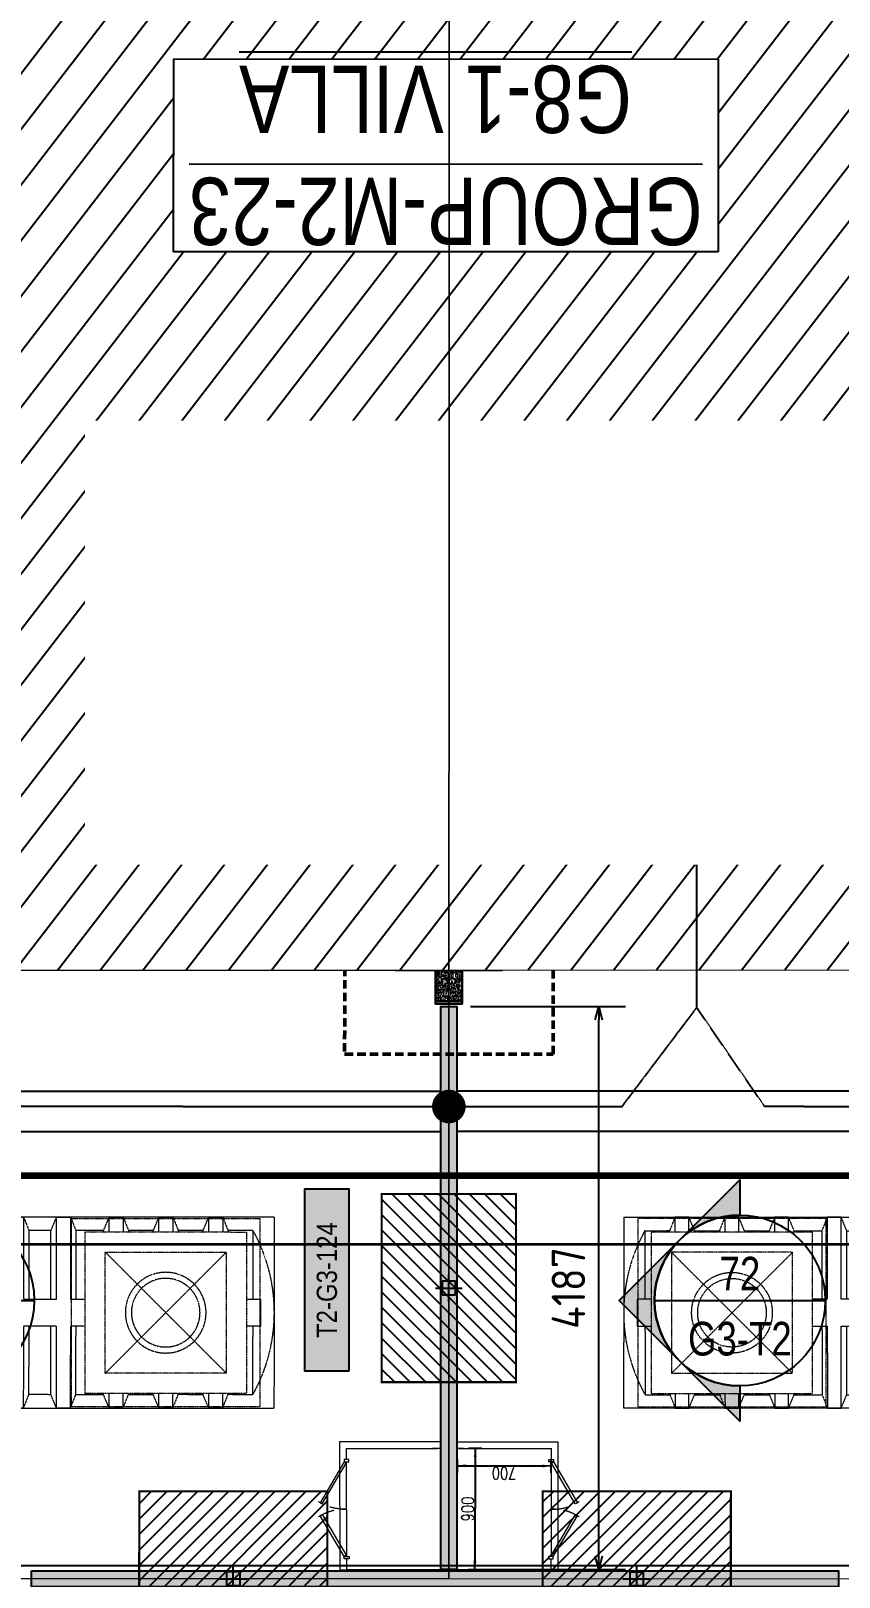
# Model space of a CAD drawing. Header units: centimetres. Extents: x -6122352 to 7132207, y -1694241 to 1947892.
# Drawn here: x 225315 to 231325, y -108475 to -96977 of the extents above; entities that cross this region are included whole.
import ezdxf
from ezdxf.enums import TextEntityAlignment as Align
from ezdxf.xclip import XClip

# ---------------------------------------------------------------- set-up
doc = ezdxf.new("R2010")
doc.units = ezdxf.units.CM
doc.header["$MEASUREMENT"] = 0
doc.header["$XCLIPFRAME"] = 2
doc.header["$PDMODE"] = 66
doc.header["$PDSIZE"] = 100
for name, pattern in [('DASHED2', [0.375, 0.25, -0.125]), ('HIDDEN', [0.375, 0.25, -0.125]), ('LTH-4G-M-XR-GROUND FLOOR PLAN$0$HIDDEN2', [0.1875, 0.125, -0.0625]), ('XR-AR-END-SETTING OUT PLAN$0$23261-XR-AR-SI-GF$0$HIDDEN', [0.375, 0.25, -0.125]), ('XR-AR-MID-SETTING OUT FOR MASTER$0$23585-XR-AR-MID-GROUND FLOOR$0$23261-XR-AR-SI-GF$0$HIDDEN', [0.375, 0.25, -0.125])]:
    doc.linetypes.add(name, pattern=pattern)
for name, color, linetype in [('00-MI-DIM', 7, 'Continuous'), ('23585-XR-AR-BOUNDARY WALLS AND SETBACKS$0$setback', 7, 'XR-AR-END-SETTING OUT PLAN$0$23261-XR-AR-SI-GF$0$HIDDEN'), ('@MI-FOOTINGS', 7, 'Continuous'), ('@MI-REF LAYER', 7, 'Continuous'), ('@MI-TYPE-02', 6, 'Continuous'), ('A-GLASS HATCH', 7, 'Continuous'), ('B_TH_6', 7, 'Continuous'), ('CTECH-Text 2.5mm', 2, 'Continuous'), ('PANEL-TAGS', 7, 'Continuous'), ('VD-WS-WATER TANK', 7, 'Continuous'), ('XR-AR-MID-SETTING OUT FOR MASTER$0$23585-XR-AR-MID-GROUND FLOOR$0$A-Flor-Strs', 1, 'Continuous'), ('XR-AR-MID-SETTING OUT FOR MASTER$0$23585-XR-AR-MID-GROUND FLOOR$0$GS-HATCH-FLOOR TILE', 251, 'Continuous')]:
    doc.layers.add(name, color=color, linetype=linetype)
doc.layers.add('08-Compound Wall-2', color=6, linetype='Continuous', lineweight=25, true_color=0xff00ff)
for name, color, linetype, lineweight in [('23585-XR-AR-DAMAC PLOT LIMITS$0$1-Mid units', 41, 'Continuous', 5), ('@ Foundations', 4, 'DASHED2', 50), ('A-ANNO-TEXT', 3, 'Continuous', 25), ('LTH-4G-M-XR-GROUND FLOOR PLAN$0$1717 X Water Tank Location_5B$0$00 Line 2', 6, 'Continuous', 13), ('XR-AR-MID-SETTING OUT FOR MASTER$0$23585-XR-AR-MID-GROUND FLOOR$0$$A-GLAZ-WNDO', 232, 'Continuous', 9), ('XR-AR-MID-SETTING OUT FOR MASTER$0$23585-XR-AR-MID-GROUND FLOOR$0$A-EQUP-KITN-PLAN', 202, 'Continuous', 9), ('XR-AR-MID-SETTING OUT FOR MASTER$0$23585-XR-AR-MID-GROUND FLOOR$0$A-FLOR-OVHD', 9, 'XR-AR-MID-SETTING OUT FOR MASTER$0$23585-XR-AR-MID-GROUND FLOOR$0$23261-XR-AR-SI-GF$0$HIDDEN', 15), ('XR-AR-MID-SETTING OUT FOR MASTER$0$23585-XR-AR-MID-GROUND FLOOR$0$A-GLAZ-SILL', 8, 'Continuous', 5), ('XR-AR-MID-SETTING OUT FOR MASTER$0$23585-XR-AR-MID-GROUND FLOOR$0$A-GLAZ-WNDO', 232, 'Continuous', 9), ('XR-AR-MID-SETTING OUT FOR MASTER$0$23585-XR-AR-MID-GROUND FLOOR$0$A-WALL', 7, 'Continuous', 30), ('XR-AR-MID-SETTING OUT FOR MASTER$0$23585-XR-AR-MID-GROUND FLOOR$0$S-COLS', 51, 'Continuous', 40)]:
    doc.layers.add(name, color=color, linetype=linetype, lineweight=lineweight)
doc.layers.add('LTH-4G-M-XR-GROUND FLOOR PLAN$0$PDF_Geometry', color=7, linetype='Continuous', true_color=0xcccccc)
doc.styles.add('Arial Narrow', font='ARIALN.TTF', dxfattribs={"width": 0.95, "height": 500})
doc.styles.add('DIMTEXT', font='romans.shx', dxfattribs={"width": 0.8})
doc.styles.add('PANELTAG_STYLE', font='arial.ttf')
doc.styles.add('Schueco-BEMSTIL', font='isocpeur.ttf', dxfattribs={"width": 0.9})
doc.styles.add('Xref group 33-41$0$1710 X BOUNDARY WALL OPTION 1$0$Ariel', font='arial.ttf', dxfattribs={"width": 0.8})
doc.dimstyles.new('DIM-25', dxfattribs={"dimscale": 25, "dimtxt": 2.5, "dimasz": 2.5, "dimexe": 1.25, "dimexo": 0.625, "dimgap": 1, "dimtad": 1, "dimdec": 0, "dimdsep": 46, "dimtxsty": 'DIMTEXT', "dimblk": 'AROW', "dimcen": 2.5, "dimse1": 1, "dimse2": 1, "dimclrd": 1, "dimclre": 1, "dimclrt": 2, "dimadec": 0, "dimazin": 0, "dimtfac": 1, "dimtdec": 0, "dimtmove": 0, "dimatfit": 3, "dimfxl": 1, "dimarcsym": 0})
doc.dimstyles.new('MI- JWC-TXT-2.5 MM', dxfattribs={"dimscale": 1.5, "dimtxt": 2.5, "dimasz": 1, "dimexe": 2, "dimexo": 1, "dimgap": 1, "dimtad": 1, "dimdec": 0, "dimdsep": 46, "dimtxsty": 'Schueco-BEMSTIL', "dimblk": 'OPEN30', "dimcen": 0, "dimdle": 2, "dimclrd": 140, "dimclre": 8, "dimclrt": 40, "dimadec": 0, "dimazin": 2, "dimtfac": 1, "dimtdec": 0, "dimtix": 1, "dimtmove": 2, "dimatfit": 3, "dimldrblk": 'OPEN', "dimfxl": 2, "dimlwd": -1, "dimlwe": -1, "dimarcsym": 0})
pattern_1 = [(45, (0, 0), (-57.45242597140699, 57.45242597140699), [])]

# ---------------------------------------------------------------- blocks, each defined once
blk = doc.blocks.new('23585-XR-AR-BOUNDARY WALLS AND SETBACKS')
at = {"layer": '08-Compound Wall-2'}
blk.add_lwpolyline([(496590.0186582093, 2768988.284828479), (496607.6401258906, 2768972.138787266), (496613.7539693442, 2768978.811455831), (496617.8073715794, 2768983.235058272), (496621.8607700586, 2768987.658856611), (496625.9143717182, 2768992.082658424), (496629.9677715798, 2768996.506258272), (496634.0211700581, 2769000.930056612), (496638.0745700577, 2769005.353856611), (496644.1196554032, 2769011.951394015), (496626.4977833913, 2769028.096843217)], dxfattribs=at)
at = {"layer": '23585-XR-AR-BOUNDARY WALLS AND SETBACKS$0$setback', "ltscale": 40, "const_width": 0.05}
blk.add_lwpolyline([(496625.7121300897, 2769025.019131922), (496621.5590258625, 2769020.486725447), (496617.5056491076, 2769016.062950816), (496613.4522491083, 2769011.639150815), (496609.3988491075, 2769007.215350816), (496605.3454491081, 2769002.791550815), (496601.2920491073, 2768998.367750816), (496597.238851193, 2768993.944153091), (496593.0837953825, 2768989.409605141), (496607.4610767625, 2768976.236118012), (496611.6157803537, 2768980.77057498), (496615.6692474207, 2768985.194248177), (496619.7226017814, 2768989.617998366), (496623.7762515889, 2768994.041852726), (496627.8296474217, 2768998.465448176), (496631.8830017802, 2769002.889198367), (496635.9364017802, 2769007.312998367), (496640.0898518692, 2769011.846026562), (496625.7121300897, 2769025.019131922)], dxfattribs=at)
blk = doc.blocks.new('A$C9d9485f6')
at = {"layer": 'A-ANNO-TEXT', "rotation": 312.4881850805905}
blk.add_blockref('23585-XR-AR-BOUNDARY WALLS AND SETBACKS', (-2377088.534775567, -1504219.252137818), dxfattribs=at)
blk = doc.blocks.new('23585-XR-AR-DAMAC PLOT LIMITS')
at = {"layer": '23585-XR-AR-DAMAC PLOT LIMITS$0$1-Mid units', "color": 251, "true_color": 0x636466}
for points in [[(496625.9880999997, 2768992.0151), (496608.2928999998, 2769008.228700001), (496612.3463000003, 2769012.6525), (496630.0415000003, 2768996.4387)], [(496621.9345000004, 2768987.5913), (496604.2395000001, 2769003.8049), (496608.2928999998, 2769008.228700001), (496625.9880999997, 2768992.0151)]]:
    blk.add_lwpolyline(points, close=True, dxfattribs=at)
blk = doc.blocks.new('A$Cf093b529')
at = {"layer": 'A-ANNO-TEXT'}
blk.add_blockref('23585-XR-AR-DAMAC PLOT LIMITS', (-495391.9901121984, -2768603.441896566), dxfattribs=at)
blk = doc.blocks.new('XR-AR-MID-SETTING OUT FOR MASTER$0$23585-XR-AR-MID-GROUND FLOOR$0$945-4P-1-101-GROUND FLOOR PLAN$0$XR-MIDDLE-GROUND FLOOR PLAN$0$A$C446944C1')
at = {"layer": 'XR-AR-MID-SETTING OUT FOR MASTER$0$23585-XR-AR-MID-GROUND FLOOR$0$A-GLAZ-SILL', "color": 252}
blk.add_line((-2.733431756496429e-07, -4.737777635455132e-05), (5.199999726377428, -4.737754352390766e-05), dxfattribs=at)
for points in [[(2.208076124545187, -0.02284434624016285), (2.208076124545187, -0.1242443462833762), (2.093846930889413, -0.07354434626176953), (2.208076124545187, -0.02284434624016285)], [(2.991923328721896, -0.02284434624016285), (2.991923328721896, -0.1242443462833762), (3.106152522144839, -0.07354434579610825), (2.991923328721896, -0.02284434624016285)]]:
    blk.add_lwpolyline(points, dxfattribs=at)
at = {"layer": 'XR-AR-MID-SETTING OUT FOR MASTER$0$23585-XR-AR-MID-GROUND FLOOR$0$A-GLAZ-WNDO', "color": 252}
for p, q in [((5.199999726610258, 0.2499526219908148), (-2.735760062932968e-07, 0.2499526222236454)), ((-2.735760062932968e-07, 0.2499526222236454), (-2.733431756496429e-07, -4.737777635455132e-05)), ((0.04999972670339048, 0.0999526223167777), (0.04999972647055984, 0.2499526219908148)), ((1.284999726805836, 0.2499526222236454), (1.284999726805836, 0.09995262185111642)), ((1.334999726619571, 0.09995262208394706), (1.334999726619571, 0.2499526222236454)), ((3.864999726880342, 0.0999526223167777), (3.864999726880342, 0.2499526224564761)), ((3.914999726694077, 0.2499526222236454), (3.914999726694077, 0.09995262185111642)), ((5.149999726563692, 0.09995262254960835), (5.149999726796523, 0.2499526222236454)), ((5.199999726610258, 0.2499526219908148), (5.199999726377428, -4.737754352390766e-05)), ((-2.733431756496429e-07, 0.09995262208394706), (2.599999726517126, 0.09995262185111642)), ((5.199999726610258, 0.0999526223167777), (2.599999726517126, 0.09995262185111642))]:
    blk.add_line(p, q, dxfattribs=at)
for points in [[(1.284999726805836, 0.1999526221770793), (0.04999972647055984, 0.1999526226427406)], [(3.914999726694077, 0.1999526221770793), (5.149999726796523, 0.1999526219442487)]]:
    blk.add_lwpolyline(points, dxfattribs=at)
for points in [[(1.224999726749957, 0.03995262226089835), (1.304999726824462, 0.03995262226089835), (1.304999726824462, 0.08995262207463384), (1.224999726517126, 0.08995262230746448)], [(2.51999972644262, 0.03995262226089835), (1.304999726824462, 0.03995262226089835), (1.304999726824462, 0.08995262207463384), (2.519999726675451, 0.08995262207463384)], [(2.599999726517126, 0.03995262226089835), (2.51999972644262, 0.03995262226089835), (2.519999726675451, 0.08995262207463384), (2.599999726517126, 0.08995262254029512)], [(2.599999726517126, 0.03995262226089835), (2.679999726591632, 0.03995262202806771), (2.679999726591632, 0.08995262254029512), (2.599999726517126, 0.08995262254029512)], [(2.679999726591632, 0.03995262202806771), (3.89499972644262, 0.039952622493729), (3.894999726675451, 0.08995262207463384), (2.679999726591632, 0.08995262254029512)], [(3.974999726749957, 0.039952622493729), (3.89499972644262, 0.039952622493729), (3.894999726675451, 0.08995262207463384), (3.974999726749957, 0.08995262230746448)]]:
    blk.add_lwpolyline(points, close=True, dxfattribs=at)
blk = doc.blocks.new('XR-AR-MID-SETTING OUT FOR MASTER$0$23585-XR-AR-MID-GROUND FLOOR$0$A$C08698786')
at = {"layer": 'XR-AR-MID-SETTING OUT FOR MASTER$0$23585-XR-AR-MID-GROUND FLOOR$0$S-COLS', "color": 252, "lineweight": 30}
for points in [[(5900, 19472.65428233147), (5899.999999761581, 18772.65428209305), (6100, 18772.65428209305), (6099.999999761581, 19472.65428209305)], [(5900.000467061996, 15688.03591275215), (5900.000467061996, 14688.03591275215), (6100.000467061996, 14688.03591299057), (6100.000467061996, 15688.03591299057)]]:
    blk.add_lwpolyline(points, close=True, dxfattribs=at)
blk = doc.blocks.new('XR-AR-MID-SETTING OUT FOR MASTER')
h = blk.add_hatch()
h.set_pattern_fill('AR-CONC', color=8, scale=0.2, angle=90)
h.set_pattern_definition([(140, (-1262400.083953284, -115249.5658790822), (3.187817107780619, 36.4369337992008), [3.81, -41.91]), (85.00000000000001, (-1262400.083953284, -115249.5658790822), (-38.21136904780703, -7.048684284993866), [3.048, -33.528116834]), (190.4514447, (-1262399.818302584, -115246.5294776823), (-35.02355038243902, 29.38824941807066), [3.23800176, -35.61804892]), (136.1842, (-1262410.243953284, -115249.5658790822), (8.408465586545434, 54.21580817842599), [5.714999999999996, -62.86499999999997]), (186.63555761, (-1262409.543253284, -115245.0478990822), (-49.48522491954431, 47.48082681030061), [4.857004628, -53.427121632]), (81.18415117, (-1262410.243953284, -115249.5658790822), (-49.48522491710654, 47.48082681299541), [4.571993414, -50.291946384]), (111, (-1262407.703953284, -115244.4858790822), (20.45303963741753, 30.3228782538265), [3.81, -41.91]), (56.00000000000004, (-1262407.703953284, -115244.4858790822), (-36.83759322446385, 12.36040566952942), [3.048, -33.528]), (161.451445, (-1262405.999533304, -115241.9589725622), (-16.38455377718105, 42.68328385574323), [3.23800176, -35.61798752]), (127.5, (-1262400.083953284, -115249.5658790822), (-16.91100777463062, 0.6177206501183644), [0, -33.1216, 0, -34.036, 0, -33.655]), (97.49999999999996, (-1262400.083953284, -115249.5658790822), (-20.0361149636239, 13.36393250206115), [0, -19.4056, 0, -32.3596, 0, -12.827]), (57.49999999999999, (-1262400.083953284, -115260.8942790822), (1.14574879853469, 27.11811903337428), [0, -12.69999999999999, 0, -39.62399999999997, 0, -52.57799999999997]), (47.5, (-1262400.083953284, -115265.9742790822), (-5.085298206666605, 29.62583627720361), [0, -16.51, 0, -26.3144, 0, -37.338])])
h.paths.add_polyline_path([(5999.999541923382, 19702.65428161621), (5900.000002175548, 19702.65428161621), (5900.000002175548, 19472.75295772805), (5999.999541923382, 19472.75295772805)])
h.paths.add_polyline_path([(6100.000002175548, 19702.65428161621), (5999.999541923382, 19702.65428161621), (5999.999541923382, 19472.75295772805), (6100.000002175548, 19472.75295772805)])
for points in [[(6100.000002175548, 19702.65428161621), (6100.000002175548, 19722.65428161621), (5900.000002175548, 19722.65428161621), (5900.000002175548, 19702.65428161621)], [(5900.000002175548, 19472.65428161621), (5900.000002175548, 19702.65428161621), (6100.000002175548, 19702.65428161621), (6100.000002175548, 19472.75295772808)]]:
    blk.add_lwpolyline(points)
at = {"layer": 'XR-AR-MID-SETTING OUT FOR MASTER$0$23585-XR-AR-MID-GROUND FLOOR$0$A-EQUP-KITN-PLAN', "color": 8}
for p, q in [((3900.071841031313, 15202.66031169891), (5500.076263219118, 15202.66031217575)), ((3900.071840971708, 14952.66031217575), (3900.071841031313, 15202.66031169891)), ((5500.0762629807, 14952.66031169891), (5500.076263219118, 15202.66031217575)), ((3500.047055631876, 14252.66031169891), (5300.028238087893, 14252.66031217575)), ((5300.027079373598, 12102.66431617737), (5300.028238087893, 14252.66031217575))]:
    blk.add_line(p, q, dxfattribs=at)
at = {"layer": 'XR-AR-MID-SETTING OUT FOR MASTER$0$23585-XR-AR-MID-GROUND FLOOR$0$A-FLOR-OVHD', "color": 8, "linetype": 'XR-AR-MID-SETTING OUT FOR MASTER$0$23585-XR-AR-MID-GROUND FLOOR$0$23261-XR-AR-SI-GF$0$HIDDEN', "ltscale": 5}
for p, q in [((5500.000221520662, 14952.65890216827), (3899.995457738638, 14952.65890169144)), ((3900.071499198675, 14852.66031217575), (5500.076263397932, 14852.66031265259)), ((5579.946963220835, 12102.66686105728), (5579.94848254323, 14852.65977716446)), ((3400.046698898077, 14152.65701627731), (3400.011432737112, 12202.66620731354)), ((3500.053779155016, 12202.66576147079), (3500.053778856993, 14152.65753126144))]:
    blk.add_line(p, q, dxfattribs=at)
at = {"layer": 'XR-AR-MID-SETTING OUT FOR MASTER$0$23585-XR-AR-MID-GROUND FLOOR$0$A-Flor-Strs', "color": 8}
for p, q in [((60.05534254956096, 20672.92354680672), (5940.045863168596, 20672.65234583314)), ((60.04151019822535, 20372.92400187173), (5940.031380742199, 20372.65280095958))]:
    blk.add_line(p, q, dxfattribs=at)
at = {"layer": 'XR-AR-MID-SETTING OUT FOR MASTER$0$23585-XR-AR-MID-GROUND FLOOR$0$A-WALL', "color": 8}
for points in [[(5899.999999791384, 19472.65428161621), (6099.999999731779, 19472.65428209305), (6100.001724034548, 5500.167464256287), (5900.001724511385, 5500.167624473572), (5900.00086197257, 14852.65960931778), (5500.076263397932, 14852.66031265259), (5500.0762629807, 14952.66031169891), (5900.000431150198, 14952.65961027145)], [(5600.000443965197, 19472.65428209305), (5899.999999791384, 19472.65428161621), (5899.999999850988, 19222.65428209305), (5600.000443309546, 19222.70159482956)], [(3900.046799689531, 14852.65960979462), (3900.046799749136, 14952.65960931778), (3400.047055512667, 14952.661257267), (3400.046698898077, 14152.65701627731), (3500.047055453062, 14152.6577372551), (3500.047055572271, 14852.65960979462)]]:
    blk.add_lwpolyline(points, close=True, dxfattribs=at)
blk.add_lwpolyline([(3500.047055572271, 14852.65960979462), (3400.047011226416, 14852.65965414047)], dxfattribs=at)
at = {"layer": 'XR-AR-MID-SETTING OUT FOR MASTER$0$23585-XR-AR-MID-GROUND FLOOR$0$$A-GLAZ-WNDO', "color": 8, "xscale": -1000, "yscale": 1000, "zscale": 1000}
blk.add_blockref('XR-AR-MID-SETTING OUT FOR MASTER$0$23585-XR-AR-MID-GROUND FLOOR$0$945-4P-1-101-GROUND FLOOR PLAN$0$XR-MIDDLE-GROUND FLOOR PLAN$0$A$C446944C1', (5600.000170022249, 19222.70166015625), dxfattribs=at)
at = {"layer": 'XR-AR-MID-SETTING OUT FOR MASTER$0$23585-XR-AR-MID-GROUND FLOOR$0$GS-HATCH-FLOOR TILE', "color": 8}
blk.add_blockref('XR-AR-MID-SETTING OUT FOR MASTER$0$23585-XR-AR-MID-GROUND FLOOR$0$A$C08698786', (-1.490116119384766e-07, 0), dxfattribs=at)
blk = doc.blocks.new('MID UNIT')
at = {"xscale": 0.001, "yscale": 0.001, "zscale": 0.001}
blk.add_blockref('XR-AR-MID-SETTING OUT FOR MASTER', (0, 0), dxfattribs=at)
blk = doc.blocks.new('TH_6')
at = {"xscale": -1}
blk.add_blockref('MID UNIT', (495826.3053798513, 2769163.996563952), dxfattribs=at)
blk.add_blockref('MID UNIT', (495814.3053798467, 2769163.996563952))
blk = doc.blocks.new('A$Ce2a03a74')
at = {"layer": 'B_TH_6', "xscale": 999.9914829579993, "yscale": 999.9914829579993, "zscale": 999.9914829579993}
blk.add_blockref('TH_6', (-495790404.5228079, -2769140733.343811), dxfattribs=at)
blk = doc.blocks.new('23585-XR-AR-MALDIVE-2$0$TH_6')
at = {"ltscale": 10, "xscale": 0.00100002623446598, "yscale": 0.00100002623446598, "zscale": 0.00100002623446598}
blk.add_blockref('A$Ce2a03a74', (495794.6272259735, 2769164.318430193), dxfattribs=at)
at = {"layer": '@ Foundations', "linetype": 'DASHED2', "ltscale": 0.25}
for points in [[(495819.5303812214, 2769182.044500354), (495821.0803812214, 2769182.044500354), (495821.0803812214, 2769184.094500354), (495819.5303812214, 2769184.094500354)], [(495819.3303812214, 2769177.914900354), (495821.2803812214, 2769177.914900354), (495821.2803812214, 2769180.464900353), (495819.3303812214, 2769180.464900353)]]:
    blk.add_lwpolyline(points, close=True, dxfattribs=at)
blk = doc.blocks.new('AROW')
at = {"color": 1, "ltscale": 100}
for p, q in [((0, 0), (-3, 0)), ((-1.455191522836685e-11, -1), (-1.455191522836685e-11, 1))]:
    blk.add_line(p, q, dxfattribs=at)
blk.add_solid([(-1.279999999998836, 0.2133333333331393), (-1.279999999998836, -0.2133333333331393), (0, 0)], dxfattribs=at)
blk = doc.blocks.new('*D424')
at = {"layer": 'CTECH-Text 2.5mm', "color": 8, "lineweight": -2, "ltscale": 10, "transparency": 16777216}
blk.add_line((0.8245945251717253, -0.1346448104515323), (0.02459452517172529, -0.1346448104515323), dxfattribs=at)
at = {"layer": 'Defpoints', "color": 0, "ltscale": 10, "transparency": 16777216}
for p in [(-0.02540547482827471, -4.440892098500626e-16), (0.8745945251717253, -4.440892098500626e-16), (-0.02540547482827472, -0.1346448104515323)]:
    blk.add_point(p, dxfattribs=at)
at = {"layer": 'CTECH-Text 2.5mm', "color": 8, "lineweight": -2, "ltscale": 10, "transparency": 16777216, "xscale": 0.05, "yscale": 0.05, "zscale": 0.05, "rotation": 180}
blk.add_blockref('AROW', (-0.02540547482827472, -0.1346448104515323), dxfattribs=at)
at = {"layer": 'CTECH-Text 2.5mm', "color": 8, "lineweight": -2, "ltscale": 10, "transparency": 16777216, "xscale": 0.05, "yscale": 0.05, "zscale": 0.05}
blk.add_blockref('AROW', (0.8745945251717253, -0.1346448104515323), dxfattribs=at)
at = {"layer": 'CTECH-Text 2.5mm', "color": 8, "ltscale": 10, "transparency": 16777216, "insert": (0.4245945251717253, -0.07964481045153232), "char_height": 0.09, "attachment_point": 5, "style": 'DIMTEXT'}
blk.add_mtext('900', dxfattribs=at)
blk = doc.blocks.new('*D423')
at = {"layer": 'CTECH-Text 2.5mm', "color": 8, "lineweight": -2, "ltscale": 10, "transparency": 16777216}
blk.add_line((0.7458974683694629, -0.05000000000000048), (0.745897468369463, -0.6500000000000008), dxfattribs=at)
at = {"layer": 'Defpoints', "color": 0, "ltscale": 10, "transparency": 16777216}
for p in [(0.8745945251717258, -4.440892098500628e-16), (0.745897468369463, -0.7000000000000008), (0.8745945278484509, -0.7000000000000007)]:
    blk.add_point(p, dxfattribs=at)
at = {"layer": 'CTECH-Text 2.5mm', "color": 8, "lineweight": -2, "ltscale": 10, "transparency": 16777216, "xscale": 0.05, "yscale": 0.05, "zscale": 0.05}
for p, rotation in [((0.7458974683694629, -4.647852750491067e-16), 90), ((0.745897468369463, -0.7000000000000008), 270)]:
    blk.add_blockref('AROW', p, dxfattribs=dict(at, rotation=rotation))
at = {"layer": 'CTECH-Text 2.5mm', "color": 8, "ltscale": 10, "transparency": 16777216, "insert": (0.6908974683694628, -0.3500000000000008), "char_height": 0.09, "attachment_point": 5, "rotation": 90, "style": 'DIMTEXT'}
blk.add_mtext('700', dxfattribs=at)
blk = doc.blocks.new('WT')
at = {"layer": 'VD-WS-WATER TANK', "color": 8, "linetype": 'HIDDEN', "lineweight": 5}
for p, q in [((-1544.628465470625, 709.6584162400104), (-1544.628465470625, -710.3415837597568)), ((-1544.628465470625, 709.6584162400104), (805.3742911103182, 709.6584162400104)), ((805.3742911103182, -710.3415837599896), (805.3742911103182, 709.6584162400104)), ((-1205.197479922557, 610), (-1368.584841941483, 609.6917219583411)), ((-1367.616602353984, 100.7170481621288), (-1368.584841941483, 609.6917219583411)), ((-853.8209368987009, 609.9999999995343), (-1019.529137560632, 609.6873430171981)), ((-462.4613206691574, 609.9999999997672), (-670.4740313610528, 609.9999999997672)), ((-92.2536644951906, 609.9999999997672), (-279.1144151315093, 609.9999999997672)), ((277.9539916787762, 609.9999999997672), (91.09390626149252, 609.6474338008557)), ((645.8408009468112, 609.9999999997672), (461.3015541732311, 609.6518127417658)), ((646.8096269820817, 100.7170481618959), (645.8408009468112, 609.9999999997672)), ((-1366.263995035551, -610.3082780416589), (-1367.232107905904, -101.4002156818751)), ((648.161647852743, -610.0000000002328), (647.1941214301623, -101.4002156816423)), ((-1202.876633016858, -610.0000000002328), (-1366.263995035551, -610.3082780416589)), ((-853.8209368984681, -610.0000000002328), (-1017.208298916928, -610.3082780416589)), ((-462.4613206691574, -610), (-668.1531844553538, -610)), ((-92.2536644951906, -610.0000000002328), (-276.7935682260431, -610.0000000002328)), ((277.9539916787762, -610.0000000002328), (93.4147449049633, -610.3481872582342)), ((648.161647852743, -610.0000000002328), (463.6224010786973, -610.3481872582342)), ((805.3742911103182, -710.3415837599896), (-1544.628465470625, -710.3415837597568))]:
    blk.add_line(p, q, dxfattribs=at)
at = {"layer": 'VD-WS-WATER TANK', "color": 8, "linetype": 'HIDDEN', "lineweight": 5, "ltscale": 0.2}
for p, q in [((-450.0018297319766, 450.0018297312781, 1.058825682041061), (449.9999999995343, -449.9999999997672, -1)), ((449.9999999995343, 449.9999999993015), (-450.0000000004657, -450.0000000002328, 1.000000000007276))]:
    blk.add_line(p, q, dxfattribs=at)
at = {"layer": 'VD-WS-WATER TANK', "color": 8, "linetype": 'HIDDEN', "lineweight": 5}
for points in [[(-1057.987290713005, 100.7170481625944), (-1058.984124873765, 709.6584162407089), (-1161.101388717303, 709.6584162407089), (-1202.876633016625, 610.0000000006985), (-1202.876633016858, 100.7170481625944)], [(-1161.101388717303, 709.6584162407089), (-1161.10138871707, 100.7170481625944)], [(-1018.560901444405, 100.7170481623616), (-1019.529727479443, 610.0000000004657), (-1058.984124873765, 709.6584162407089)], [(-708.9315945943817, 100.7170481623616), (-709.928428754909, 709.6584162404761), (-812.04569259868, 709.6584162404761), (-853.8209368987009, 610.0000000002328), (-853.8209368982352, 100.7170481628273)], [(-812.04569259868, 709.6584162404761), (-812.04569259868, 100.7170481623616)], [(-669.5052053260151, 100.7170481623616), (-670.4740313610528, 610.0000000002328), (-709.928428754909, 709.6584162404761)], [(-318.3893022132106, 599.9999999993015), (-318.5688125255983, 709.6584162404761), (-420.6860763693694, 709.6584162404761), (-462.4613206691574, 610.0000000004657), (-462.4613206691574, 599.9999999997672)], [(-420.6860763693694, 709.6584162404761), (-420.6860763693694, 599.9999999997672)], [(-279.0953917962033, 599.9999999997672), (-279.1144151315093, 610.0000000004657), (-318.5688125255983, 709.6584162404761)], [(51.81901098834351, 599.9999999995343), (51.63884364836849, 709.6584162402432), (-50.47842019540258, 709.6584162407089), (-92.25366449495777, 610), (-92.2536644951906, 600)], [(-50.47842019540258, 709.6584162407089), (-50.47842019563541, 599.9999999997672)], [(91.11226437753066, 599.9999999995343), (91.09324104245752, 610.0000000002328), (51.63884364836849, 709.6584162402432)], [(422.026010134723, 599.9999999997672), (421.8464998223353, 709.6584162404761), (319.7292359783314, 709.6584162407089), (277.9539916787762, 610.0000000002328), (277.9539916787762, 599.9999999995343)], [(319.7292359783314, 709.6584162407089), (319.7292359785642, 600.0000000002328)], [(461.3199205512647, 600), (461.3008972161915, 610), (421.8464998223353, 709.6584162404761)], [(-1161.10138871707, 100.7170481625944), (-1444.626510607777, 100.7170481625944), (-1444.626510607777, -101.4002156811766), (-1161.10138871707, -101.4002156814095)], [(-812.04569259868, 100.7170481623616), (-1057.987290713005, 100.7170481625944)], [(-600.0000000002328, 100.7170481623616), (-708.9315945943817, 100.7170481623616)], [(599.9999999997672, -101.4002156811766), (705.3734893924557, -101.4002156811766), (705.3734893924557, 100.7170481625944), (599.9999999997672, 100.7170481625944)], [(-1202.876633016858, -101.4002156814095), (-1202.876633016858, -609.9999999995343), (-1161.101388717303, -710.3415837595239), (-1056.663277968066, -710.3415837592911), (-1017.208880573744, -610), (-1018.176406996092, -101.4002156811766)], [(-1161.10138871707, -101.4002156814095), (-1161.101388717303, -710.3415837595239)], [(-1056.663277968066, -710.3415837592911), (-1057.659002496395, -101.4002156809438)], [(-1057.659002496395, -101.4002156809438), (-812.0456925984472, -101.4002156811766)], [(-853.8209368984681, -101.4002156809438), (-853.8209368984681, -609.9999999995343), (-812.04569259868, -710.3415837595239), (-707.6075818496756, -710.3415837595239), (-668.1531844551209, -610), (-669.1207108779345, -101.4002156809438)], [(-812.0456925984472, -101.4002156811766), (-812.04569259868, -710.3415837595239)], [(-707.6075818496756, -710.3415837595239), (-708.6033063777722, -101.4002156809438)], [(-708.6033063777722, -101.4002156809438), (-600.0000000006985, -101.4002156814095)], [(-462.4613206689246, -600.0000000002328), (-462.4613206689246, -609.9999999997672), (-420.6860763693694, -710.3415837595239), (-316.2479656198993, -710.3415837590583), (-276.7935682255775, -609.9999999997672), (-276.8125915611163, -600.0000000002328)], [(-420.6860763693694, -600.0000000004657), (-420.6860763693694, -710.3415837595239)], [(-316.2479656198993, -710.3415837590583), (-316.428393206792, -600)], [(-92.25366449495777, -600.0000000004657), (-92.25366449495777, -609.9999999997672), (-50.47842019516975, -710.3415837592911), (53.95969055383466, -710.3415837592911), (93.41408794769086, -609.9999999997672), (93.39506461261772, -600.0000000004657)], [(-50.47842019540258, -600.0000000002328), (-50.47842019516975, -710.3415837592911)], [(53.95969055383466, -710.3415837592911), (53.7786999901291, -600.0000000004657)], [(277.9539916787762, -600.0000000004657), (277.9539916787762, -610), (319.7292359785642, -710.3415837592911), (424.1673467275687, -710.3415837592911), (463.6217441216577, -609.9999999997672), (463.6027207863517, -600.0000000002328)], [(319.7292359783314, -600.0000000004657), (319.7292359785642, -710.3415837592911)], [(424.1673467275687, -710.3415837592911), (423.9869191413745, -600.0000000002328)]]:
    blk.add_lwpolyline(points, dxfattribs=at)
at = {"layer": 'VD-WS-WATER TANK', "color": 8, "linetype": 'HIDDEN', "lineweight": 5, "ltscale": 0.2}
for points in [[(-699.9999999995343, -699.9999999995343), (700.0000000002328, -700), (699.9999999997672, 700), (-700, 700.0000000002328)], [(-600.0000000004657, -600.0000000004657), (599.9999999995343, -600.0000000011642), (599.9999999995343, 599.9999999995343), (-600.0000000002328, 599.9999999990687)], [(-450.0000000002328, -450.0000000002328), (449.9999999997672, -450.0000000004657), (449.9999999995343, 449.9999999993015), (-450.0000000004657, 450)]]:
    blk.add_lwpolyline(points, close=True, dxfattribs=at)
at = {"layer": 'VD-WS-WATER TANK', "color": 8, "linetype": 'HIDDEN', "lineweight": 5}
for radius in [299.9999999999999, 254.9999999999999]:
    blk.add_circle((0, 2.328306436538696e-10), radius, dxfattribs=at)
for centre, radius, start, end in [((-406.0936178530101, 1.520493773277849), 1138.534847617149, 147.7123555648303, 212.5056355353665), ((-448.5880362042226, -2.084176184376702), 1253.962327314667, 331.0008973028165, 29.21709379940886)]:
    blk.add_arc(centre, radius, start, end, dxfattribs=at)
blk = doc.blocks.new('_Dot')
at = {"color": 0, "linetype": 'ByBlock', "lineweight": -2}
blk.add_line((-0.5, 0), (-1, 0), dxfattribs=at)
at = {"color": 0, "linetype": 'ByBlock', "const_width": 0.5}
blk.add_lwpolyline([(-0.25, 0, 1), (0.25, 0, 1)], format="xyb", close=True, dxfattribs=at)
blk = doc.blocks.new('_Open30')
at = {"color": 0, "linetype": 'ByBlock', "lineweight": -2}
for p, q in [((-1, 0.26794919), (0, 0)), ((0, 0), (-1, -0.26794919)), ((0, 0), (-1, 0))]:
    blk.add_line(p, q, dxfattribs=at)
blk = doc.blocks.new('*D1204')
at = {"layer": '@MI-TYPE-02', "color": 8, "transparency": 16777216}
for p, q in [((18160.88380089135, 4254.300925107267), (19314.86581766036, 4254.300925107268)), ((18160.15969417111, 67.14225001330493), (19314.86581766036, 67.14225001330512))]:
    blk.add_line(p, q, dxfattribs=at)
at = {"layer": '@MI-TYPE-02', "color": 140, "transparency": 16777216}
blk.add_line((19114.86581766036, 167.1422500133051), (19114.86581766036, 4154.300925107268), dxfattribs=at)
at = {"layer": 'Defpoints', "color": 0, "transparency": 16777216}
for p in [(18060.88380089135, 4254.300925107267), (19114.86581766036, 4254.300925107268), (18060.15969417111, 67.1422500133049)]:
    blk.add_point(p, dxfattribs=at)
at = {"layer": '@MI-TYPE-02', "color": 140, "transparency": 16777216, "xscale": 100, "yscale": 100, "zscale": 100}
for p, rotation in [((19114.86581766036, 4254.300925107268), 90), ((19114.86581766036, 67.14225001330507), 270)]:
    blk.add_blockref('_Open30', p, dxfattribs=dict(at, rotation=rotation))
at = {"layer": '@MI-TYPE-02', "color": 40, "transparency": 16777216, "insert": (18889.86581766035, 2160.721587560281), "char_height": 250, "attachment_point": 5, "rotation": 90, "style": 'Schueco-BEMSTIL'}
blk.add_mtext('4187', dxfattribs=at)
blk = doc.blocks.new('_Open')
at = {"color": 0, "linetype": 'ByBlock', "lineweight": -2}
for p, q in [((-1, 0.1666666666666667), (0, 0)), ((-1, -0.1666666666666667), (0, 0)), ((0, 0), (-1, 0))]:
    blk.add_line(p, q, dxfattribs=at)
blk = doc.blocks.new('T2-SINGLE FOOTING')
at = {"layer": '@MI-FOOTINGS', "transparency": 33554679}
h = blk.add_hatch(dxfattribs=at)
h.set_pattern_fill('ANSI31', color=8, scale=650)
h.set_pattern_definition(pattern_1)
h.paths.add_polyline_path([(-700, 500), (700, 500), (700, -500), (-700, -500)])
at = {"layer": '@MI-FOOTINGS', "color": 62, "const_width": 15}
blk.add_lwpolyline([(-700, 500), (700, 500), (700, -500), (-700, -500)], close=True, dxfattribs=at)
at = {"layer": '@MI-FOOTINGS', "color": 30}
blk.add_point((0, 0), dxfattribs=at)
blk = doc.blocks.new('T2-FOOTING PLAN')
at = {"layer": '@MI-FOOTINGS', "transparency": 33554679}
h = blk.add_hatch(dxfattribs=at)
h.set_pattern_fill('ANSI31', color=8, scale=650)
h.set_pattern_definition(pattern_1)
h.paths.add_polyline_path([(-700, 650), (700, 650), (700, -650), (-700, -650)])
at = {"layer": '@MI-FOOTINGS', "color": 160, "true_color": 0x3340f0, "const_width": 15}
blk.add_lwpolyline([(-700, 650), (700, 650), (700, -650), (-700, -650)], close=True, dxfattribs=at)
at = {"layer": '@MI-FOOTINGS', "color": 30}
blk.add_point((0, 0), dxfattribs=at)
blk = doc.blocks.new('*U2657')
at = {"layer": '@MI-TYPE-02'}
h = blk.add_hatch(color=256, dxfattribs=at)
h.dxf.hatch_style = 1
h.paths.add_polyline_path([(-30118.25476440781, 62.40487899022992), (-24118.31997029221, 62.47150750012952), (-24117.89367920562, -57.52773531377898), (-30117.82847332122, -57.59436382367858)])
blk.add_lwpolyline([(-30118.25476440781, 62.40487899022992), (-24118.31997029221, 62.47150750012952), (-24117.89367920562, -57.52773531377898), (-30117.82847332122, -57.59436382367858)], close=True, dxfattribs=at)
at = {"layer": '@MI-FOOTINGS', "rotation": 359.9898439714545}
for p in [(-28618.08286850021, 3.958608562650625), (-25618.08291562984, 3.426840154366801)]:
    blk.add_blockref('T2-FOOTING PLAN', p, dxfattribs=at)
blk = doc.blocks.new('*U1871')
h = blk.add_hatch(color=94)
edge = h.paths.add_edge_path()
edge.add_line((-5.853590386044781e-15, -6.350000000000011), (-3.839567134987508e-15, -8.98025612106916))
edge.add_line((-3.839567134987508e-15, -8.98025612106916), (-8.98025612106916, -1.4210854715202e-14))
edge.add_line((-8.98025612106916, -1.364422505680946e-14), (-1.243449787580175e-14, 8.980256121069147))
edge.add_line((-1.308023176029987e-14, 8.980256121069147), (-6.554262137165959e-15, 6.349999999999988))
edge.add_arc((-2.326472348102011e-15, -1.154631945610163e-14), 6.35, 90.00000000000004, 269.9999999999999)
at = {"color": 94}
blk.add_line((-6.35, -5.639932965095795e-15), (6.35, -1.127986593019159e-14), dxfattribs=at)
for points in [[(-5.853590386044781e-15, -6.350000000000011), (-3.839567134987508e-15, -8.98025612106916), (-8.98025612106916, -1.364422505680946e-14), (-1.308023176029987e-14, 8.980256121069147), (-6.554262137165959e-15, 6.349999999999988, 0.9999999999999994)], [(-4.490128060534579, 4.490128060534578, 0.4142135623730951), (-4.490128060534578, -4.49012806053458), (-8.98025612106916, -1.236372533598709e-15), (-4.490128060534585, 4.490128060534578)]]:
    blk.add_lwpolyline(points, format="xyb", close=True)
blk.add_circle((-1.409983241273949e-15, -5.639932965095795e-15), 6.35, dxfattribs=at)
at = {"style": 'Arial Narrow', "width": 0.95, "flags": 8}
blk.add_attdef('VIEWNUMBER', text='', height=2.5, dxfattribs=at).set_placement((-1.409983241273949e-15, -5.639932965095795e-15), align=Align.BOTTOM_CENTER)
blk.add_attdef('SHEETNUMBER', text='', height=2.5, dxfattribs=at).set_placement((-1.409983241273949e-15, -1.587500000000005), align=Align.TOP_CENTER)
blk = doc.blocks.new('PANELTAG')
at = {"layer": 'PANEL-TAGS', "color": 1}
blk.add_lwpolyline([(-13.49999999999989, -3.300000000000182), (13.50000000000011, -3.300000000000182), (13.50000000000011, 3.299999999999727), (-13.49999999999989, 3.299999999999727)], close=True, dxfattribs=at)
at = {"layer": 'PANEL-TAGS', "color": 40, "true_color": 0xffd700}
blk.add_solid([(-13.49999999999989, -3.300000000000182), (13.50000000000011, -3.300000000000182), (-13.49999999999989, 3.299999999999727), (13.50000000000011, 3.299999999999727)], dxfattribs=at)
at = {"layer": 'PANEL-TAGS', "color": 5, "style": 'PANELTAG_STYLE', "width": 0.85}
blk.add_attdef('TAGNO', text='', height=3, dxfattribs=at).set_placement((1.13686837721616e-13, -4.547473508864641e-13), align=Align.MIDDLE)
blk = doc.blocks.new('M3 REF WITH TABLES')
at = {"color": 1, "const_width": 0.02}
blk.add_lwpolyline([(186.7429169366951, 168.3283613966778), (183.2349088332849, 168.1327095185407), (160.0442689049523, 142.8239273265935), (158.0518294895883, 144.6519943843596), (160.0442689049523, 142.8239273265935), (150.4209960686858, 132.3217024235055), (150.3091732523171, 128.5521668423899)], dxfattribs=at)
blk = doc.blocks.new('A$C3dfd7553')
at = {"layer": 'LTH-4G-M-XR-GROUND FLOOR PLAN$0$1717 X Water Tank Location_5B$0$00 Line 2', "color": 8, "linetype": 'Continuous', "elevation": -5.961404628470183e-10}
blk.add_lwpolyline([(0.05625000142252747, -0.700000001154433, 0.01, 0.01, 0), (-0.02540547482827471, -0.7000000014647962, 0.01, 0.01, 0), (-0.02540547482827471, -4.440892098500626e-16, 0.01, 0.01, 0), (0.8745945251717253, -4.440892098500626e-16, 0.01, 0.01, 0), (0.8745945251717253, -0.7000000000000005, 0.01, 0.01, 0), (0.7937499990198317, -0.7000000003091413, 0, 0, 0)], format="xyseb", dxfattribs=at)
at = {"layer": 'LTH-4G-M-XR-GROUND FLOOR PLAN$0$PDF_Geometry', "color": 8, "lineweight": 5, "elevation": -5.961404628470183e-10}
for points in [[(-0.02540547482827471, -0.7500000016548443), (-0.02540547482827471, -4.440892098500626e-16), (0.9245945251717254, -4.440892098500626e-16), (0.9245945251717254, -0.7499999998087883), (-0.02540547482827471, -0.7500000015625269)], [(0.7765624990198317, -0.7000000000727601), (0.07343750142252746, -0.700000001128647)]]:
    blk.add_lwpolyline(points, dxfattribs=at)
for points in [[(0.07343750142252746, -0.7171875012014066), (0.07343750142252746, -0.6812500012014066), (0.05625000142252747, -0.6812500012014066), (0.05625000142252747, -0.7171875012014066)], [(0.7765624990198317, -0.7171875012013483), (0.7765624990198317, -0.6812500012013484), (0.7937499990198317, -0.6812500012013484), (0.7937499990198317, -0.7171875012013483)], [(0.376624831931947, -0.8951878049197844), (0.385999831931947, -0.8795628049197844), (0.08281250142252745, -0.7015625012014066), (0.07343750142252746, -0.7171875012014066)], [(0.4733751685104121, -0.8951878049197844), (0.4640001685104121, -0.8795628049197844), (0.7671874990198316, -0.7015625012013483), (0.7765624990198317, -0.7171875012013483)]]:
    blk.add_lwpolyline(points, close=True, dxfattribs=at)
at = {"layer": 'LTH-4G-M-XR-GROUND FLOOR PLAN$0$PDF_Geometry', "color": 8, "linetype": 'LTH-4G-M-XR-GROUND FLOOR PLAN$0$HIDDEN2', "lineweight": 5}
for centre, start, end in [((0.07343750142252746, -0.7171875012014066), 327.1406896579334, 2.802125314774052), ((0.7765624990198317, -0.7171875012013483), 177.1978746852259, 212.8593103420665)]:
    blk.add_arc(centre, 0.3515773961808323, start, end, dxfattribs=at)
at = {"layer": 'CTECH-Text 2.5mm', "ltscale": 10}
dim = blk.add_linear_dim(base=(-0.02540547482827472, -0.1346448104515323), p1=(0.8745945251717253, -4.440892098500626e-16), p2=(-0.02540547482827471, -4.440892098500626e-16), dimstyle='DIM-25', override={"dimscale": 1, "dimtxt": 0.09, "dimasz": 0.05, "dimgap": 0.01, "dimlfac": 1000, "dimclrd": 8, "dimclre": 8, "dimclrt": 8}, dxfattribs=at)
dim.commit()
dim.dimension.update_dxf_attribs({"geometry": '*D424', "text_midpoint": (0.4245945251717253, -0.07964481045153232)})
dim = blk.add_linear_dim(base=(0.745897468369463, -0.7000000000000008), p1=(0.8745945251717253, -4.440892098500626e-16), p2=(0.8745945278484505, -0.7000000000000005), angle=90, dimstyle='DIM-25', override={"dimscale": 1, "dimtxt": 0.09, "dimasz": 0.05, "dimgap": 0.01, "dimlfac": 1000, "dimclrd": 8, "dimclre": 8, "dimclrt": 8}, dxfattribs=at)
dim.commit()
dim.dimension.update_dxf_attribs({"geometry": '*D423', "text_midpoint": (0.6908974683694628, -0.3500000000000008)})
blk = doc.blocks.new('A$Cd086fac5')
at = {"rotation": 269.880540650254}
blk.add_blockref('A$C3dfd7553', (27.08793826354668, 23.90485168527812), dxfattribs=at)
at = {"xscale": -0.9999999999999999, "rotation": 90.11945860855629}
blk.add_blockref('A$C3dfd7553', (27.20849930634722, 23.90485730627552), dxfattribs=at)
at = {"layer": 'VD-WS-WATER TANK', "ltscale": 100}
for p, xscale, yscale, zscale, rotation in [((25.04237495036796, 22.02036952157505), 0.001000000000000003, 0.001000000000000003, 0.001000000000000003, 359.9999992597606), ((29.25344872614369, 22.02053874614649), -0.001000000000000002, 0.001000000000000002, 0.001000000000000002, 359.9999999990496)]:
    blk.add_blockref('WT', p, dxfattribs=dict(at, xscale=xscale, yscale=yscale, zscale=zscale, rotation=rotation))
blk = doc.blocks.new('G8-partition walls')
at = {"layer": 'A-GLASS HATCH'}
h = blk.add_hatch(color=6, dxfattribs=at)
h.dxf.hatch_style = 1
h.paths.add_polyline_path([(17940.15969594003, 67.16285459848586), (17940.88380266028, 4254.321529692446), (18060.88380089134, 4254.300925107265), (18060.1596941711, 67.14225001330487)])
at = {"layer": '@MI-TYPE-02', "color": 6}
blk.add_lwpolyline([(17940.15969594003, 67.16285459848586), (17940.88380266028, 4254.321529692446), (18060.88380089134, 4254.300925107265), (18060.1596941711, 67.14225001330487)], close=True, dxfattribs=at)
at = {"layer": '@MI-FOOTINGS', "rotation": 90}
blk.add_blockref('T2-SINGLE FOOTING', (18000.52174841569, 2160.731889852876), dxfattribs=at)
at = {"layer": '@MI-TYPE-02'}
dim = blk.add_linear_dim(base=(19114.86581766036, 4254.300925107268), p1=(18060.1596941711, 67.14225001330487), p2=(18060.88380089134, 4254.300925107265), angle=90, dimstyle='MI- JWC-TXT-2.5 MM', dxfattribs=at)
dim.commit()
dim.dimension.update_dxf_attribs({"geometry": '*D1204', "text_midpoint": (18889.86581766035, 2160.721587560281)})

msp = doc.modelspace()

# ---------------------------------------------------------------- block references
at = {"layer": '@MI-REF LAYER', "xscale": 1000, "yscale": 1000, "zscale": 1000}
msp.add_blockref('A$C9d9485f6', (-23958.95045533385, 48155.57226163784), dxfattribs=at)

# ---------------------------------------------------------------- next in the draw order: block references
at = {"layer": '@MI-REF LAYER'}
ref = msp.add_blockref('23585-XR-AR-MALDIVE-2$0$TH_6', (496524268.6545767, 2768994320.830919), dxfattribs=dict(at, xscale=1000, yscale=1000, zscale=1000, rotation=179.990160682611))
XClip(ref).set_block_clipping_path([(495847.39542710176, 2769163.9966276083), (495847.39563282486, 2769187.926646854), (495838.3053825917, 2769187.89655067), (495832.3055219082, 2769187.896685781), (495826.30551932706, 2769187.89668578), (495820.3053769227, 2769187.8968332373), (495814.30551975453, 2769187.8969683493), (495808.3055171734, 2769187.896968348), (495802.30551234074, 2769187.896968346), (495793.35733161494, 2769187.9369333955), (495793.3580750036, 2769163.9970191354)])

# ---------------------------------------------------------------- next in the draw order: block references
at = {"layer": '00-MI-DIM'}
ref = msp.add_blockref('*U1871', (224704.1763675118, -106417.3683053933, -0.1511171693168033), dxfattribs=dict(at, xscale=100, yscale=100, zscale=100))
ref.add_attrib('VIEWNUMBER', '71', dxfattribs={"layer": '0', "height": 250, "style": 'Arial Narrow', "width": 0.95}).set_placement((224704.1763675118, -106417.3683053933, -0.1511171693168033), align=Align.BOTTOM_CENTER)
ref.add_attrib('SHEETNUMBER', 'G3-T2', dxfattribs={"layer": '0', "height": 250, "style": 'Arial Narrow', "width": 0.95}).set_placement((224704.1763675118, -106576.1183053933, -0.1511171693168033), align=Align.TOP_CENTER)
ref = msp.add_blockref('*U1871', (230587.0181472631, -106418.3828160823), dxfattribs=dict(at, xscale=100, yscale=100, zscale=100))
ref.add_attrib('VIEWNUMBER', '72', dxfattribs={"layer": '0', "height": 250, "style": 'Arial Narrow', "width": 0.95}).set_placement((230587.0181472631, -106418.3828160823), align=Align.BOTTOM_CENTER)
ref.add_attrib('SHEETNUMBER', 'G3-T2', dxfattribs={"layer": '0', "height": 250, "style": 'Arial Narrow', "width": 0.95}).set_placement((230587.0181472631, -106577.1328160823), align=Align.TOP_CENTER)
at = {"layer": '@MI-REF LAYER', "color": 10, "xscale": 1000, "yscale": 1000, "zscale": 1000, "rotation": 179.9901606820299}
msp.add_blockref('A$Cd086fac5', (255574.2430635312, -84493.15773873437), dxfattribs=at)
at = {"layer": '@MI-REF LAYER', "extrusion": (4.061555334151613e-12, 7.460187378965739e-09, 1), "xscale": -250.0000000000001, "yscale": 250.0000000000001, "zscale": 250.0000000000001, "rotation": 359.9692668794124}
msp.add_blockref('_Dot', (228422.7336283295, -104975.6764615537, -11.23108515350939), dxfattribs=at)
at = {"layer": '@MI-TYPE-02', "color": 0}
msp.add_blockref('*U2657', (255437.6839508136, -108491.1120876934), dxfattribs=at)
at = {"layer": 'PANEL-TAGS'}
ref = msp.add_blockref('PANELTAG', (227515.324082362, -106266.3033568692), dxfattribs=dict(at, xscale=50.00000000000001, yscale=50.00000000000001, zscale=50.00000000000001, rotation=90.00000000000001))
ref.add_attrib('TAGNO', 'T2-G3-124', dxfattribs={"color": 5, "height": 150, "rotation": 90, "style": 'PANELTAG_STYLE', "width": 0.8499999999999999}).set_placement((227515.324082362, -106266.3033568692), align=Align.MIDDLE_CENTER)

# ---------------------------------------------------------------- next in the draw order: wipeouts: each hides what was drawn before it
at = {"color": 10}
msp.add_wipeout([(252571.64663500263, -104266.17502721732), (252574.04834374416, -89992.65161863879), (204273.0485455182, -89984.37403878986), (204271.86485556158, -104257.89816341558), (210520.58342802094, -104258.96917011886), (210520.83693717216, -103956.93275949376), (246321.72131545804, -103964.468763764), (246321.6697864763, -104265.10527748596), (252572.9458569591, -104266.19283814752)], dxfattribs=at).dxf.layer = '@MI-REF LAYER'

# ---------------------------------------------------------------- next in the draw order: hatches: boundary and pattern name
at = {"layer": '@MI-REF LAYER'}
h = msp.add_hatch(dxfattribs=at)
h.set_pattern_fill('ANSI31', color=256, scale=1999.999998458916, angle=-173.2772265783046)
h.set_pattern_definition([(231.7227734216954, (2377218874.4571, 1504033322.391405), (196.2556630601348, -154.8667640925874), [])])
h.paths.add_polyline_path([(204274.3530295136, -89984.27800821053), (204273.1173007907, -104257.803067239), (210521.8879095342, -104258.8902129964), (210522.1414211899, -103956.8376690091), (246323.0257991449, -103964.3736765072), (246322.9742676067, -104265.0263125887), (252572.9511160579, -104266.0975245901), (252575.3470508363, -89992.55653020798)])

# ---------------------------------------------------------------- next in the draw order: linework, layer by layer
at = {"layer": '@MI-REF LAYER', "linetype": 'DASHED2', "extrusion": (4.061555334151613e-12, 7.460187378965737e-09, 1), "elevation": -22.4613359121803}
for points in [[(230266.3887076727, -104239.3131986371), (230266.9683590545, -103158.3518549929)], [(210422.7726071109, -104965.4001917867), (229710.4238083506, -104975.9823107054), (230267.3655215744, -104239.3133656947)], [(246422.6212445518, -104982.950324796), (230771.4567362664, -104976.5516322942), (230266.3887076727, -104239.3131986371)]]:
    msp.add_lwpolyline(points, dxfattribs=at)
at = {"layer": '@MI-REF LAYER', "color": 1, "const_width": 20}
msp.add_lwpolyline([(255335.0403955794, -108460.3236446391), (252821.3164557039, -106005.6154206118), (218494.3563081091, -105999.0313163346), (218496.6288478845, -103295.0270953415), (218494.3563081091, -105999.0313163346), (204249.9152684773, -105996.2991519472), (201394.6720994088, -108459.9325023151)], dxfattribs=at)

# ---------------------------------------------------------------- next in the draw order: block references
at = {"layer": '@MI-TYPE-02', "color": 240, "true_color": 0xed1f24}
msp.add_blockref('G8-partition walls', (210422.1057399893, -108486.2462791088), dxfattribs=at)

# ---------------------------------------------------------------- next in the draw order: texts
at = {"layer": '00-MI-DIM', "color": 3, "insert": (230374.3913153189, -98569.067337848, 118.3679467438009), "char_height": 500.0000000000002, "width": 3948.532521541534, "attachment_point": 1, "rotation": 179.98785803896303, "style": 'Xref group 33-41$0$1710 X BOUNDARY WALL OPTION 1$0$Ariel', "bg_fill": 19, "box_fill_scale": 1.1, "bg_fill_color": 256, "bg_fill_transparency": 0}
msp.add_mtext('\\pxqc;{\\LGROUP-M2-23  G8-1 VILLA}', dxfattribs=at)

# ---------------------------------------------------------------- next in the draw order: wipeouts: each hides what was drawn before it
at = {"color": 10}
msp.add_wipeout([(232903.17108433918, -99875.69184906609), (225717.4474678572, -99874.25209730053), (225716.78595221753, -103175.84094810489), (232902.50956840353, -103177.2806995473), (232903.1710844132, -99875.69184914687)], dxfattribs=at).dxf.layer = '@MI-REF LAYER'

# ---------------------------------------------------------------- next in the draw order: linework, layer by layer
at = {"layer": '@MI-REF LAYER', "const_width": 5.000000000000002}
msp.add_lwpolyline([(252574.0425669921, -89992.65161748626), (204273.04854563, -89984.37309544587), (204271.8128169072, -104257.8981544743), (210520.58342569, -104258.9853002747), (210520.8369373458, -103956.9327562874), (246321.7213152614, -103964.4687637425), (246321.6697837625, -104265.1213998669), (252571.6466322137, -104266.1926118684)], close=True, dxfattribs=at)

# ---------------------------------------------------------------- next in the draw order: block references
at = {"layer": '@MI-REF LAYER', "xscale": 1000, "yscale": 1000, "zscale": 1000}
for name, p, rotation in [('A$Cf093b529', (-891608.7329339073, 539022.7201118186), 312.4882903633292), ('M3 REF WITH TABLES', (5073.57098191743, -84448.84299303715), 312.4882889992022)]:
    msp.add_blockref(name, p, dxfattribs=dict(at, rotation=rotation))

doc.saveas('drawing.dxf')
